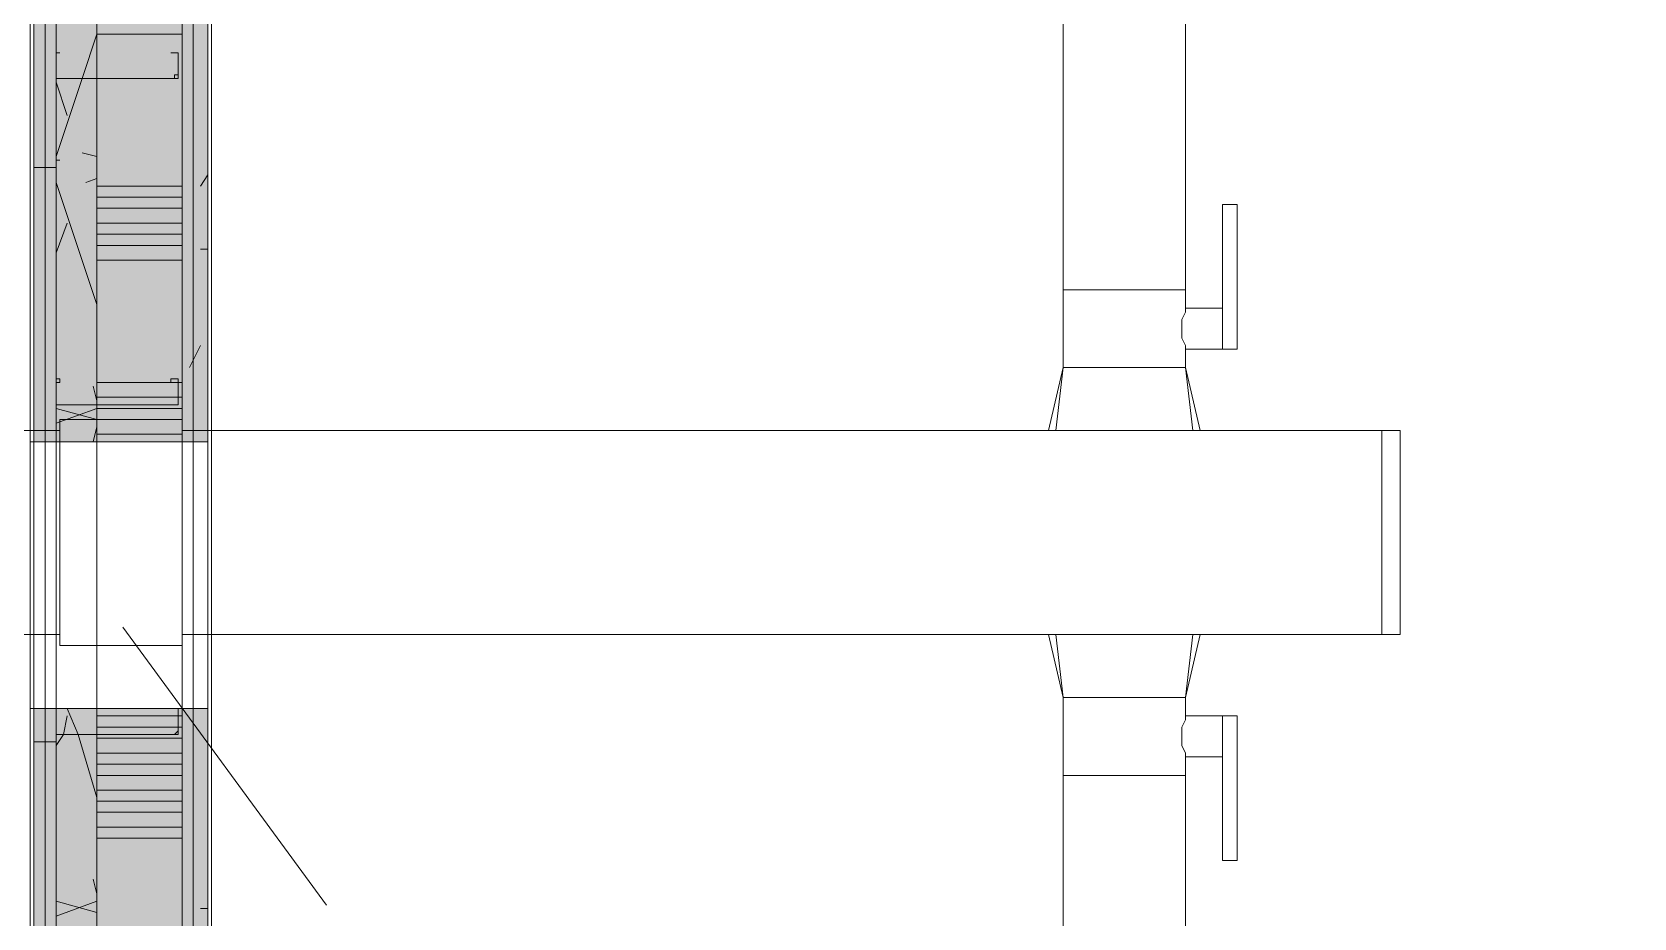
# Model space of a CAD drawing. Header units: metres. Extents: x 29 to 268, y -7 to 151.
# Drawn here: x 88.637 to 90.62, y 43.833 to 44.929 of the extents above; entities that cross this region are included whole.
import ezdxf

# ---------------------------------------------------------------- set-up
doc = ezdxf.new("R2010")
doc.units = ezdxf.units.M
doc.layers.add('HVAC - Ductos', color=5, linetype='Continuous', lineweight=50)
doc.layers.add('PDF2_Geometry', color=7, linetype='Continuous', true_color=0xaaaaaa)
doc.layers.add('PDF2_Solid Fills', color=7, linetype='Continuous', true_color=0xffffff)

msp = doc.modelspace()

# ---------------------------------------------------------------- hatches: boundary and pattern name
at = {"layer": 'PDF2_Solid Fills', "lineweight": 0, "transparency": 33554559}
h = msp.add_hatch(color=256, dxfattribs=at)
h.paths.add_polyline_path([(88.639, 44.4222), (88.6528, 44.4222), (88.6528, 46.2876), (88.639, 46.2876)])
h.paths.add_polyline_path([(88.639, 42.158), (88.6528, 42.1534), (88.6528, 42.1534), (88.6528, 44.0922), (88.639, 44.0922), (88.6344, 42.1855), (88.6344, 42.158)])
h = msp.add_hatch(color=256, dxfattribs=at)
h.paths.add_polyline_path([(88.639, 44.4222), (88.6528, 44.4222), (88.6528, 46.2876), (88.639, 46.2876)])
h.paths.add_polyline_path([(88.6528, 44.0922), (88.639, 44.0922), (88.639, 42.1534), (88.6528, 42.1534)])
h = msp.add_hatch(color=256, dxfattribs=at)
h.paths.add_polyline_path([(88.6528, 44.4222), (88.6665, 44.4222), (88.6665, 46.2738), (88.6528, 46.2738)])
h.paths.add_polyline_path([(88.662, 42.1763), (88.6665, 44.0784), (88.6665, 44.0922), (88.6528, 44.0922), (88.6528, 42.1717)])
h = msp.add_hatch(color=256, dxfattribs=at)
h.paths.add_polyline_path([(88.6528, 44.4222), (88.6665, 44.4222), (88.6665, 46.2738), (88.6528, 46.2738)])
h.paths.add_polyline_path([(88.6665, 44.0922), (88.6528, 44.0922), (88.6528, 42.1672), (88.6665, 42.1717), (88.6665, 42.1718), (88.662, 42.1763), (88.6665, 44.0784)])
h = msp.add_hatch(color=256, dxfattribs=at)
h.paths.add_polyline_path([(88.6666, 45.6872), (88.717, 45.6872), (88.717, 46.2234), (88.6666, 46.2234)])
h.paths.add_polyline_path([(88.6666, 42.2176), (88.717, 42.2176), (88.717, 42.3184), (88.6666, 42.3184)])
h.paths.add_polyline_path([(88.6666, 42.323), (88.717, 42.323), (88.717, 42.8409), (88.6666, 42.8409)])
h.paths.add_polyline_path([(88.6666, 42.8455), (88.717, 42.8455), (88.717, 43.6522), (88.6666, 43.6522)])
h.paths.add_polyline_path([(88.6666, 43.6568), (88.717, 43.6568), (88.717, 44.0922), (88.6666, 44.0922)])
h.paths.add_polyline_path([(88.6666, 44.4222), (88.717, 44.4222), (88.717, 45.6826), (88.6666, 45.6826)])
h = msp.add_hatch(color=256, dxfattribs=at)
h.paths.add_polyline_path([(88.6666, 45.6872), (88.717, 45.6872), (88.717, 46.2234), (88.6666, 46.2234)])
h.paths.add_polyline_path([(88.6666, 42.2176), (88.717, 42.2176), (88.717, 42.3184), (88.6666, 42.3184)])
h.paths.add_polyline_path([(88.6666, 42.323), (88.717, 42.323), (88.717, 42.8409), (88.6666, 42.8409)])
h.paths.add_polyline_path([(88.6666, 42.8455), (88.717, 42.8455), (88.717, 43.6522), (88.6666, 43.6522)])
h.paths.add_polyline_path([(88.6666, 43.6568), (88.717, 43.6568), (88.717, 44.0922), (88.6711, 44.0922), (88.6666, 44.0601)])
h.paths.add_polyline_path([(88.6666, 44.4222), (88.717, 44.4222), (88.717, 45.6826), (88.6666, 45.6826)])
h = msp.add_hatch(color=256, dxfattribs=at)
h.paths.add_polyline_path([(88.8224, 44.4222), (88.8224, 46.1226), (88.717, 46.1226), (88.717, 44.4222)])
h.paths.add_polyline_path([(88.717, 42.323), (88.8132, 42.323), (88.8223, 42.3184), (88.8224, 42.3184), (88.8224, 44.0922), (88.717, 44.0922)])
h = msp.add_hatch(color=256, dxfattribs=at)
h.paths.add_polyline_path([(88.8224, 44.4222), (88.8224, 46.1226), (88.717, 46.1226), (88.717, 44.4222)])
h.paths.add_polyline_path([(88.8224, 44.0922), (88.717, 44.0922), (88.717, 42.323), (88.8224, 42.323)])
h = msp.add_hatch(color=256, dxfattribs=at)
h.paths.add_polyline_path([(88.8224, 44.4222), (88.8361, 44.4222), (88.8361, 46.1042), (88.8224, 46.1042)])
h.paths.add_polyline_path([(88.8224, 42.3367), (88.8361, 42.3367), (88.8361, 44.0922), (88.8224, 44.0922)])
h = msp.add_hatch(color=256, dxfattribs=at)
h.paths.add_polyline_path([(88.8224, 44.4222), (88.8361, 44.4222), (88.8361, 46.1042), (88.8224, 46.1042)])
h.paths.add_polyline_path([(88.8224, 42.3367), (88.8361, 42.3367), (88.8361, 44.0922), (88.8224, 44.0922)])
h = msp.add_hatch(color=256, dxfattribs=at)
h.paths.add_polyline_path([(88.8544, 44.4222), (88.8544, 46.0905), (88.8361, 46.0905), (88.8361, 44.4222)])
h.paths.add_polyline_path([(88.8544, 44.0922), (88.8361, 44.0922), (88.8361, 42.3551), (88.8544, 42.3551)])
h = msp.add_hatch(color=256, dxfattribs=at)
h.paths.add_polyline_path([(88.8544, 44.4222), (88.8544, 46.0905), (88.8361, 46.0905), (88.8361, 44.4222)])
h.paths.add_polyline_path([(88.8544, 44.0922), (88.8361, 44.0922), (88.8361, 42.3505), (88.8544, 42.3505)])

# ---------------------------------------------------------------- linework, layer by layer
at = {"layer": 'HVAC - Ductos', "lineweight": 0}
for points in [[(90.0644, 45.1372), (90.0644, 44.6101), (90.0599, 44.6101), (90.0553, 44.6101), (90.0416, 44.6101), (90.0278, 44.6101), (90.0094, 44.6101), (89.9866, 44.6101), (89.9682, 44.6101), (89.9499, 44.6101), (89.9362, 44.6101), (89.9224, 44.6101), (89.9132, 44.6101), (89.9132, 45.1372)], [(90.0736, 44.4359), (90.0644, 44.5139), (90.0644, 44.5368), (90.1103, 44.5368), (90.1286, 44.5368), (90.1286, 44.7155), (90.1103, 44.7155), (90.1103, 44.5368), (90.1103, 44.5414), (90.1103, 44.5459), (90.1103, 44.5505), (90.1103, 44.5551), (90.1103, 44.5596), (90.1103, 44.5688), (90.1103, 44.5734), (90.1103, 44.578), (90.1103, 44.5826), (90.1103, 44.5872), (90.0644, 44.5872), (90.0644, 44.6101), (90.0599, 44.6101), (90.0553, 44.6101), (90.0416, 44.6101), (90.0278, 44.6101), (90.0094, 44.6101), (89.9866, 44.6101), (89.9682, 44.6101), (89.9499, 44.6101), (89.9362, 44.6101), (89.9224, 44.6101), (89.9132, 44.6101), (89.9132, 44.5139), (89.9178, 44.5139), (89.9224, 44.5139), (89.9362, 44.5139), (89.9499, 44.5139), (89.9682, 44.5139), (89.9866, 44.5139), (90.0094, 44.5139), (90.0278, 44.5139), (90.0416, 44.5139), (90.0553, 44.5139), (90.0599, 44.5139), (90.0644, 44.5139), (90.0599, 44.5139), (90.0553, 44.5139)], [(90.0644, 44.5368), (90.0644, 44.5414), (90.0599, 44.5505), (90.0599, 44.5551), (90.0599, 44.5642), (90.0599, 44.5734), (90.0644, 44.5826), (90.0644, 44.5872)], [(89.8949, 44.4359), (89.9132, 44.5139), (89.8949, 44.4359), (89.8995, 44.4359), (89.904, 44.4359), (89.9132, 44.4359)], [(89.9132, 44.5139), (89.904, 44.4359)], [(89.9178, 44.5139), (89.9178, 44.5139)], [(89.9362, 44.5139), (89.9362, 44.5139)], [(89.9544, 44.5139), (89.959, 44.5139), (89.9636, 44.5139), (89.959, 44.5139)], [(89.9866, 44.5139), (89.9912, 44.5139)], [(90.0186, 44.5139), (90.014, 44.5139), (90.0186, 44.5139), (90.0232, 44.5139)], [(90.0416, 44.5139), (90.0416, 44.5139)], [(90.0828, 44.4359), (90.0644, 44.5139), (90.0828, 44.4359)], [(89.8949, 44.4359), (89.8949, 44.4359)], [(89.9178, 44.4359), (89.9362, 44.4359)], [(89.9407, 44.4359), (89.9453, 44.4359), (89.9544, 44.4359), (89.9682, 44.4359), (89.9728, 44.4359), (89.9774, 44.4359), (90.0003, 44.4359), (90.0049, 44.4359), (90.0094, 44.4359), (90.0232, 44.4359), (90.0324, 44.4359), (90.037, 44.4359), (90.0416, 44.4359), (90.0599, 44.4359), (90.0736, 44.4359), (90.0782, 44.4359), (90.0828, 44.4359)], [(90.0828, 44.4359), (90.0828, 44.4359)], [(88.749, 44.193), (89.0011, 43.8492)], [(89.9132, 44.1838), (89.904, 44.1838), (89.8995, 44.1838), (89.8949, 44.1838)], [(89.8949, 44.1838), (89.9132, 44.1059), (89.8949, 44.1838)], [(89.8949, 44.1838), (89.8949, 44.1838)], [(89.8949, 44.1838), (89.8949, 44.1838)], [(89.904, 44.1838), (89.9132, 44.1059)], [(90.0828, 44.1838), (90.0644, 44.1059), (90.0599, 44.1059), (90.0553, 44.1059), (90.0416, 44.1059), (90.0278, 44.1059), (90.0094, 44.1059), (89.9866, 44.1059), (89.9682, 44.1059), (89.9499, 44.1059), (89.9362, 44.1059), (89.9224, 44.1059), (89.9178, 44.1059), (89.9132, 44.1059), (89.9132, 44.0096), (89.9224, 44.0096), (89.9362, 44.0096), (89.9499, 44.0096), (89.9682, 44.0096), (89.9866, 44.0096), (90.0094, 44.0096), (90.0278, 44.0096), (90.0416, 44.0096), (90.0553, 44.0096), (90.0599, 44.0096), (90.0644, 44.0096), (90.0599, 44.0096), (90.0553, 44.0096), (90.0416, 44.0096), (90.0278, 44.0096), (90.0094, 44.0096), (89.9866, 44.0096), (89.9682, 44.0096), (89.9499, 44.0096), (89.9362, 44.0096), (89.9224, 44.0096), (89.9132, 44.0096), (89.9132, 43.1068)], [(89.9362, 44.1838), (89.9178, 44.1838)], [(90.0736, 44.1838), (90.0644, 44.1059), (90.0828, 44.1838), (90.0782, 44.1838), (90.0736, 44.1838), (90.0599, 44.1838), (90.0416, 44.1838), (90.037, 44.1838), (90.0324, 44.1838), (90.0232, 44.1838), (90.0094, 44.1838), (90.0049, 44.1838), (90.0003, 44.1838), (89.9774, 44.1838), (89.9728, 44.1838), (89.9682, 44.1838), (89.9544, 44.1838), (89.9453, 44.1838), (89.9407, 44.1838)], [(90.0828, 44.1838), (90.0828, 44.1838)], [(89.9178, 44.1059), (89.9178, 44.1059)], [(89.9362, 44.1059), (89.9362, 44.1059)], [(89.959, 44.1059), (89.9636, 44.1059), (89.959, 44.1059), (89.9544, 44.1059)], [(89.9912, 44.1059), (89.9866, 44.1059)], [(90.0232, 44.1059), (90.0186, 44.1059), (90.014, 44.1059), (90.0186, 44.1059)], [(90.0416, 44.1059), (90.0416, 44.1059)], [(90.0644, 43.1068), (90.0644, 44.0096), (90.0644, 44.0326), (90.1103, 44.0326), (90.1103, 44.0372), (90.1103, 44.0418), (90.1103, 44.0464), (90.1103, 44.0509), (90.1103, 44.0601), (90.1103, 44.0647), (90.1103, 44.0693), (90.1103, 44.0784), (90.1103, 44.083), (90.0644, 44.083), (90.0644, 44.1059), (90.0599, 44.1059), (90.0553, 44.1059)], [(90.0644, 44.0326), (90.0644, 44.0372), (90.0599, 44.0464), (90.0599, 44.0555), (90.0599, 44.0647), (90.0599, 44.0693), (90.0644, 44.0784), (90.0644, 44.083)]]:
    msp.add_lwpolyline(points, dxfattribs=at)
for points in [[(88.6711, 44.4496), (88.6711, 44.1701), (88.8224, 44.1701), (88.8224, 44.4496)], [(88.6711, 44.1838), (86.5811, 44.1838), (86.5811, 44.4359), (88.6711, 44.4359)], [(88.8224, 44.4359), (90.3074, 44.4359), (90.3074, 44.1838), (88.8224, 44.1838)], [(90.3074, 44.1838), (90.3074, 44.4359), (90.3303, 44.4359), (90.3303, 44.1838)], [(90.1286, 43.9042), (90.1103, 43.9042), (90.1103, 44.083), (90.1286, 44.083)]]:
    msp.add_lwpolyline(points, close=True, dxfattribs=at)
at = {"layer": 'PDF2_Geometry', "lineweight": 0}
for points in [[(88.6344, 42.1351), (91.742, 42.1351), (91.742, 42.355), (91.742, 46.0905), (91.742, 46.306), (88.6344, 46.306), (88.6344, 46.0905), (88.6344, 44.4222), (88.8544, 44.4222), (88.8544, 46.0905), (91.5266, 46.0905), (91.5266, 42.355), (88.8544, 42.355), (88.8544, 44.0922), (88.6344, 44.0922), (88.6344, 42.355)], [(88.6344, 46.306), (88.6344, 44.4222), (88.639, 44.4222), (88.639, 46.306)], [(88.639, 44.4222), (88.6528, 44.4222), (88.6528, 46.2876), (88.639, 46.2876)], [(88.8224, 44.4222), (88.8361, 44.4222), (88.8361, 46.1042), (88.8224, 46.1042)], [(88.8361, 44.4222), (88.8544, 44.4222), (88.8544, 46.0905), (88.8361, 46.0905)], [(88.859, 42.3596), (88.859, 46.0814), (88.859, 42.3596), (91.5174, 42.3596), (91.5266, 42.355), (88.8544, 42.355)], [(88.8178, 44.8759), (88.8178, 44.8714), (88.8132, 44.8714), (88.6666, 44.8714), (88.6666, 44.8759), (88.6666, 44.9034), (88.6711, 44.9034), (88.6666, 44.9034), (88.6666, 44.8759), (88.6666, 44.8714), (88.8132, 44.8714), (88.8132, 44.8759), (88.8178, 44.8759), (88.8178, 44.9034)], [(88.8086, 44.9034), (88.8178, 44.9034)], [(88.8178, 44.468), (88.8132, 44.468), (88.6666, 44.468), (88.6666, 44.5001), (88.6711, 44.5001), (88.6711, 44.4955), (88.6666, 44.4955), (88.6666, 44.468), (88.8132, 44.468), (88.8178, 44.468), (88.8178, 44.4955), (88.8086, 44.4955), (88.8086, 44.5001), (88.8178, 44.5001)], [(88.639, 44.0922), (88.639, 44.4222)], [(88.6528, 44.0922), (88.639, 44.0922), (88.639, 42.1534), (88.6528, 42.1534)], [(88.8178, 44.0647), (88.8178, 44.0601), (88.8132, 44.0601), (88.6666, 44.0601), (88.6666, 44.0647), (88.6666, 44.0922), (88.6711, 44.0922), (88.6666, 44.0922), (88.6666, 44.0647), (88.6666, 44.0601), (88.8132, 44.0601), (88.8178, 44.0647), (88.8178, 44.0922)], [(88.8086, 44.0922), (88.8178, 44.0922)], [(88.8361, 44.0922), (88.8224, 44.0922), (88.8224, 42.3367), (88.8361, 42.3367)], [(88.8544, 44.0922), (88.8361, 44.0922), (88.8361, 42.3505), (88.8544, 42.3505)]]:
    msp.add_lwpolyline(points, close=True, dxfattribs=at)
for points in [[(88.6344, 46.0905), (88.6344, 46.2876), (88.6344, 46.306), (88.639, 46.306), (88.639, 46.2876), (88.639, 46.0905), (88.639, 44.4222), (88.6528, 44.4222), (88.6666, 44.4222), (88.6666, 44.468), (88.6666, 44.8714), (88.6666, 45.2792), (88.6666, 45.6826)], [(91.7466, 42.1305), (88.6299, 42.1305), (88.6344, 42.1351), (88.6344, 42.1809), (88.6344, 42.1351), (88.639, 42.1351), (88.639, 42.1534), (88.639, 42.355), (88.639, 44.0922), (88.6528, 44.0922), (88.6528, 44.4222), (88.6528, 46.0905), (88.6528, 46.2738), (88.6528, 46.2876), (91.7236, 46.2876)], [(88.6666, 45.6872), (88.6666, 46.1226), (88.6666, 46.2738), (88.6528, 46.2738), (88.6528, 44.4222), (88.6528, 44.0922)], [(88.8636, 46.2234), (88.717, 46.2234), (88.717, 46.1226), (88.8361, 46.1226), (88.8224, 46.1226), (88.8224, 46.1042), (88.8224, 46.0905), (88.8224, 44.4222), (88.8224, 44.0922), (88.717, 44.0922)], [(88.717, 45.2792), (88.717, 44.8714), (88.717, 44.468), (88.717, 44.4222), (88.8224, 44.4222), (88.8224, 46.1226)], [(91.5266, 42.355), (91.5266, 42.3505), (88.8544, 42.3505), (88.8544, 42.355), (88.8544, 44.0922), (88.8361, 44.0922), (88.8361, 44.4222), (88.8361, 46.0905), (88.8361, 46.1042), (91.5403, 46.1042), (91.5403, 46.0905), (91.5403, 42.355), (91.5403, 42.3505), (91.5403, 42.3367), (88.8361, 42.3367), (88.8361, 42.3505), (88.8361, 42.355), (88.8361, 44.0922), (88.8224, 44.0922)], [(89.9407, 46.0905), (91.5266, 46.0905), (91.5174, 46.0814), (89.9407, 46.0814), (89.9407, 46.0905), (91.5266, 46.0905), (88.8544, 46.0905), (88.8544, 44.4222), (88.6344, 44.4222), (88.6344, 44.0922), (88.639, 44.0922), (88.639, 42.1351), (88.6344, 42.1351), (88.6344, 44.0922)], [(88.8544, 44.0922), (88.8544, 44.4222), (88.8544, 44.0922), (88.8544, 44.4222), (88.8544, 46.0905), (88.8544, 44.4222), (88.8544, 44.0922), (88.6344, 44.0922), (88.6344, 44.4222)], [(91.5266, 42.3505), (91.5266, 42.355), (91.5266, 46.0905), (91.5266, 42.355), (88.8544, 42.355), (88.8544, 46.0905), (88.8544, 42.355), (88.859, 42.3596), (91.5174, 42.3596), (91.5174, 46.0814), (89.9407, 46.0814), (89.9407, 46.0905), (88.9278, 46.0905), (88.9278, 46.0814), (88.9278, 46.0905), (88.8544, 46.0905), (88.859, 46.0814), (88.8544, 46.0905), (88.9278, 46.0905)], [(88.6666, 44.4222), (88.717, 44.4222), (88.717, 44.468), (88.717, 44.8714), (88.717, 45.2792), (88.717, 45.6826), (88.717, 45.2792), (88.717, 44.8714), (88.717, 44.468), (88.717, 44.4222), (88.6666, 44.4222), (88.6666, 44.468), (88.6666, 44.8714), (88.6666, 45.2792), (88.6666, 45.6826), (88.6666, 45.2792), (88.6666, 44.8714), (88.6666, 44.468), (88.6666, 44.4222), (88.6666, 44.0922), (88.717, 44.0922), (88.717, 44.4222), (88.8224, 44.4222)], [(88.717, 44.9264), (88.8224, 44.9264)], [(88.6711, 44.9034), (88.6711, 44.9034)], [(88.8086, 44.9034), (88.8086, 44.9034)], [(88.717, 44.7384), (88.8224, 44.7384)], [(88.717, 44.7246), (88.8224, 44.7246)], [(88.717, 44.7109), (88.8224, 44.7109)], [(88.717, 44.6926), (88.8224, 44.6926)], [(88.717, 44.6788), (88.8224, 44.6788)], [(88.717, 44.6651), (88.8224, 44.6651)], [(88.717, 44.6468), (88.8224, 44.6468)], [(88.717, 44.4955), (88.8178, 44.4955), (88.8224, 44.4955)], [(88.717, 44.4772), (88.8178, 44.4772), (88.8224, 44.4772)], [(88.6666, 44.468), (88.6666, 44.468)], [(88.6666, 44.468), (88.6666, 44.468)], [(88.717, 44.4634), (88.8224, 44.4634)], [(88.717, 44.4496), (88.8224, 44.4496)], [(88.6528, 44.4222), (88.6666, 44.4222), (88.6666, 44.0922), (88.6666, 44.0601), (88.6666, 43.6568), (88.6666, 44.0601), (88.6666, 44.0922), (88.717, 44.0922), (88.717, 44.0601), (88.717, 43.6568), (88.8224, 43.6568)], [(88.717, 44.4314), (88.8224, 44.4314)], [(88.8132, 42.2176), (88.8132, 42.3184), (88.8224, 42.3184), (88.8224, 44.0922), (88.717, 44.0922), (88.717, 44.0601), (88.717, 43.6568), (88.717, 44.0601), (88.717, 44.0922), (88.717, 44.4222)], [(91.5586, 42.3367), (88.8224, 42.3367), (88.8224, 42.3184), (91.5586, 42.3184), (91.5586, 42.323), (91.5586, 42.3184), (91.609, 42.3184), (91.5586, 42.3184), (88.8224, 42.3184), (88.8224, 42.3367), (88.8224, 42.355), (88.8224, 44.0922), (88.8224, 44.4222), (88.8361, 44.4222)], [(88.8544, 44.4222), (88.8361, 44.4222), (88.8361, 44.0922)], [(88.6666, 42.1672), (91.7099, 42.1672), (91.7099, 42.1717), (91.7099, 42.1672), (88.6666, 42.1672), (88.6528, 42.1672), (88.6528, 44.0922), (88.6666, 44.0922), (88.6666, 44.0601), (88.6666, 43.6568)], [(91.7236, 42.1534), (88.6528, 42.1534), (88.6528, 42.1672), (88.6528, 42.355), (88.6528, 44.0922), (88.6666, 44.0922)], [(88.6711, 44.0922), (88.6711, 44.0922)], [(88.717, 44.083), (88.8178, 44.083), (88.8224, 44.083)], [(88.8086, 44.0922), (88.8086, 44.0922)], [(88.8544, 42.355), (88.8544, 44.0922), (88.8544, 42.355)], [(88.717, 44.0693), (88.8178, 44.0693), (88.8224, 44.0693)], [(88.717, 44.0555), (88.8224, 44.0555)], [(88.717, 44.0372), (88.8224, 44.0372)], [(88.717, 44.0234), (88.8224, 44.0234)], [(88.717, 44.0096), (88.8224, 44.0096)], [(88.717, 43.9914), (88.8224, 43.9914)], [(88.717, 43.9776), (88.8224, 43.9776)], [(88.717, 43.9639), (88.8224, 43.9639)], [(88.717, 43.9455), (88.8224, 43.9455)], [(88.717, 43.9318), (88.8224, 43.9318)]]:
    msp.add_lwpolyline(points, dxfattribs=at)
at = {"layer": 'PDF2_Geometry', "color": 254, "lineweight": 0, "true_color": 0xdddddd}
for points in [[(88.717, 44.9264), (88.6986, 44.8714), (88.6666, 44.7751), (88.6986, 44.8714)], [(88.6666, 44.8668), (88.6803, 44.8255)], [(88.6986, 44.7797), (88.717, 44.7751)], [(88.6711, 44.7705), (88.6666, 44.7705)], [(88.6666, 44.743), (88.717, 44.5918)], [(88.717, 44.7476), (88.7032, 44.743)], [(88.6803, 44.6926), (88.6666, 44.6559)], [(88.7124, 44.4909), (88.717, 44.4726)], [(88.6666, 44.4634), (88.717, 44.4496)], [(88.717, 44.4634), (88.6666, 44.4451)], [(88.717, 44.4405), (88.7124, 44.4222)], [(88.6803, 44.083), (88.6757, 44.0601), (88.6666, 44.0464), (88.6757, 44.0601)], [(88.6803, 44.0922), (88.694, 44.0601), (88.717, 43.9822), (88.694, 44.0601)], [(88.7124, 43.8813), (88.717, 43.863)], [(88.6666, 43.8538), (88.717, 43.8401)], [(88.717, 43.8538), (88.6666, 43.8355)]]:
    msp.add_lwpolyline(points, close=True, dxfattribs=at)
at = {"layer": 'PDF2_Geometry', "color": 254, "lineweight": 0, "true_color": 0xeaeaea}
msp.add_lwpolyline([(88.6666, 44.8392), (88.6666, 44.8392)], dxfattribs=at)
msp.add_lwpolyline([(88.6666, 44.8392), (88.6666, 44.8392)], dxfattribs=at)
for points in [[(88.6666, 44.7614), (88.6528, 44.7614), (88.639, 44.7614), (88.6528, 44.7614)], [(88.8453, 44.7384), (88.8544, 44.7522)], [(88.8544, 44.6605), (88.8453, 44.6605)], [(88.8316, 44.5139), (88.8361, 44.523), (88.8453, 44.5414), (88.8361, 44.523)], [(88.6666, 44.0509), (88.6528, 44.0509), (88.639, 44.0509), (88.6528, 44.0509)], [(88.8544, 43.8447), (88.8453, 43.8447)]]:
    msp.add_lwpolyline(points, close=True, dxfattribs=at)
at = {"layer": 'PDF2_Geometry', "color": 254, "lineweight": 0, "true_color": 0xd2d2d2}
for points in [[(88.6757, 44.468), (88.6757, 44.468)], [(88.6666, 44.0738), (88.6666, 44.0784)], [(88.772, 44.0601), (88.772, 44.0601)]]:
    msp.add_lwpolyline(points, dxfattribs=at)

doc.saveas('drawing.dxf')
